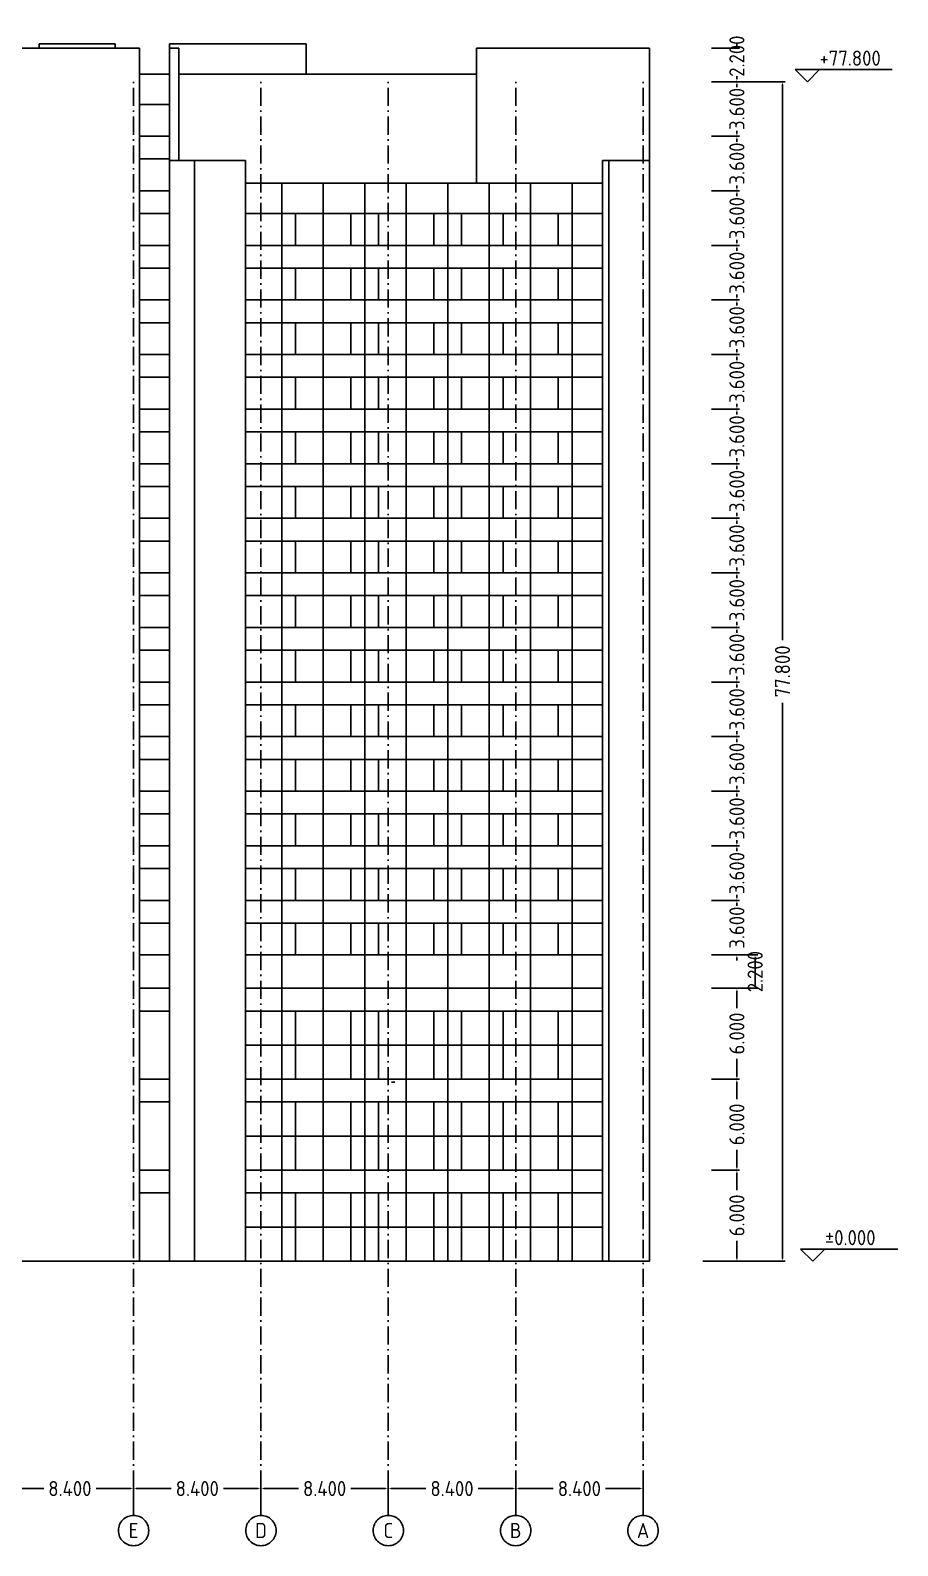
# Model space of a CAD drawing. Header units: inches. Extents: x -310 to 1074, y -19 to 138.
# Drawn here: x -89.6 to -32.4, y -18.8 to 81.2 of the extents above; entities that cross this region are included whole.
import ezdxf

# ---------------------------------------------------------------- set-up
doc = ezdxf.new("R2010")
doc.units = ezdxf.units.IN
doc.header["$MEASUREMENT"] = 0
doc.linetypes.add('ACAD_ISO10W100', pattern=[18, 12, -3, 0, -3])
for name, color, linetype in [('axis', 1, 'ACAD_ISO10W100'), ('cutglass', 4, 'Continuous'), ('oncut', 6, 'Continuous'), ('seeline', 214, 'Continuous'), ('text', 7, 'ACAD_ISO10W100')]:
    doc.layers.add(name, color=color, linetype=linetype)
doc.styles.add('Annotative', font='Arial.ttf')
doc.styles.get("Standard").update_dxf_attribs({"font": 'Arial.ttf'})
doc.dimstyles.new('MYSTYLE', dxfattribs={"dimtxt": 1, "dimasz": 0.18, "dimexe": 0.18, "dimexo": 0.0625, "dimgap": 0.09, "dimtad": 0, "dimtoh": 1, "dimdec": 3, "dimzin": 0, "dimdsep": 46, "dimtxsty": 'Standard', "dimcen": 0.09, "dimadec": 0, "dimazin": 0, "dimtfac": 1, "dimtdec": 3, "dimtofl": 0, "dimtmove": 0, "dimatfit": 3, "dimfxl": 1, "dimtolj": 1, "dimtzin": 0, "dimarcsym": 0})

# ---------------------------------------------------------------- blocks, each defined once
blk = doc.blocks.new('*D76')
at = {"layer": 'Defpoints', "color": 0, "ltscale": 6}
for p in [(-91.2, -14.611), (-82.8, -14.611), (-82.8, -15)]:
    blk.add_point(p, dxfattribs=at)
at = {"layer": 'text', "color": 0, "lineweight": -2, "ltscale": 6, "transparency": 16777216}
for p, q in [((-91.2, -14.673), (-91.2, -15.18)), ((-82.8, -14.673), (-82.8, -15.18)), ((-91.02, -15), (-88.729, -15)), ((-82.98, -15), (-85.271, -15))]:
    blk.add_line(p, q, dxfattribs=at)
at = {"layer": 'text', "color": 0, "ltscale": 6, "transparency": 16777216}
for points in [[(-91.02, -14.97), (-91.02, -15.03), (-91.2, -15)], [(-82.98, -14.97), (-82.98, -15.03), (-82.8, -15)]]:
    blk.add_solid(points, dxfattribs=at)
at = {"layer": 'text', "color": 0, "ltscale": 6, "transparency": 16777216, "insert": (-87, -15), "char_height": 1, "attachment_point": 5}
blk.add_mtext('\\A1;{\\Fiso|c0;8.400}', dxfattribs=at)
blk = doc.blocks.new('*D77')
at = {"layer": 'Defpoints', "color": 0, "ltscale": 6}
for p in [(-82.8, -14.611), (-74.4, -14.611), (-74.4, -15)]:
    blk.add_point(p, dxfattribs=at)
at = {"layer": 'text', "color": 0, "lineweight": -2, "ltscale": 6, "transparency": 16777216}
for p, q in [((-82.8, -14.673), (-82.8, -15.18)), ((-74.4, -14.673), (-74.4, -15.18)), ((-82.62, -15), (-80.329, -15)), ((-74.58, -15), (-76.871, -15))]:
    blk.add_line(p, q, dxfattribs=at)
at = {"layer": 'text', "color": 0, "ltscale": 6, "transparency": 16777216}
for points in [[(-82.62, -14.97), (-82.62, -15.03), (-82.8, -15)], [(-74.58, -14.97), (-74.58, -15.03), (-74.4, -15)]]:
    blk.add_solid(points, dxfattribs=at)
at = {"layer": 'text', "color": 0, "ltscale": 6, "transparency": 16777216, "insert": (-78.6, -15), "char_height": 1, "attachment_point": 5}
blk.add_mtext('\\A1;{\\Fiso|c0;8.400}', dxfattribs=at)
blk = doc.blocks.new('*D78')
at = {"layer": 'Defpoints', "color": 0, "ltscale": 6}
for p in [(-74.4, -14.611), (-66, -14.611), (-66, -15)]:
    blk.add_point(p, dxfattribs=at)
at = {"layer": 'text', "color": 0, "lineweight": -2, "ltscale": 6, "transparency": 16777216}
for p, q in [((-74.4, -14.673), (-74.4, -15.18)), ((-66, -14.673), (-66, -15.18)), ((-74.22, -15), (-71.929, -15)), ((-66.18, -15), (-68.471, -15))]:
    blk.add_line(p, q, dxfattribs=at)
at = {"layer": 'text', "color": 0, "ltscale": 6, "transparency": 16777216}
for points in [[(-74.22, -14.97), (-74.22, -15.03), (-74.4, -15)], [(-66.18, -14.97), (-66.18, -15.03), (-66, -15)]]:
    blk.add_solid(points, dxfattribs=at)
at = {"layer": 'text', "color": 0, "ltscale": 6, "transparency": 16777216, "insert": (-70.2, -15), "char_height": 1, "attachment_point": 5}
blk.add_mtext('\\A1;{\\Fiso|c0;8.400}', dxfattribs=at)
blk = doc.blocks.new('*D79')
at = {"layer": 'Defpoints', "color": 0, "ltscale": 6}
for p in [(-66, -14.611), (-57.6, -14.611), (-57.6, -15)]:
    blk.add_point(p, dxfattribs=at)
at = {"layer": 'text', "color": 0, "lineweight": -2, "ltscale": 6, "transparency": 16777216}
for p, q in [((-66, -14.673), (-66, -15.18)), ((-57.6, -14.673), (-57.6, -15.18)), ((-65.82, -15), (-63.529, -15)), ((-57.78, -15), (-60.071, -15))]:
    blk.add_line(p, q, dxfattribs=at)
at = {"layer": 'text', "color": 0, "ltscale": 6, "transparency": 16777216}
for points in [[(-65.82, -14.97), (-65.82, -15.03), (-66, -15)], [(-57.78, -14.97), (-57.78, -15.03), (-57.6, -15)]]:
    blk.add_solid(points, dxfattribs=at)
at = {"layer": 'text', "color": 0, "ltscale": 6, "transparency": 16777216, "insert": (-61.8, -15), "char_height": 1, "attachment_point": 5}
blk.add_mtext('\\A1;{\\Fiso|c0;8.400}', dxfattribs=at)
blk = doc.blocks.new('*D80')
at = {"layer": 'Defpoints', "color": 0, "ltscale": 6}
for p in [(-57.6, -14.611), (-49.2, -14.611), (-49.2, -15)]:
    blk.add_point(p, dxfattribs=at)
at = {"layer": 'text', "color": 0, "lineweight": -2, "ltscale": 6, "transparency": 16777216}
for p, q in [((-57.6, -14.673), (-57.6, -15.18)), ((-49.2, -14.673), (-49.2, -15.18)), ((-57.42, -15), (-55.129, -15)), ((-49.38, -15), (-51.671, -15))]:
    blk.add_line(p, q, dxfattribs=at)
at = {"layer": 'text', "color": 0, "ltscale": 6, "transparency": 16777216}
for points in [[(-57.42, -14.97), (-57.42, -15.03), (-57.6, -15)], [(-49.38, -14.97), (-49.38, -15.03), (-49.2, -15)]]:
    blk.add_solid(points, dxfattribs=at)
at = {"layer": 'text', "color": 0, "ltscale": 6, "transparency": 16777216, "insert": (-53.4, -15), "char_height": 1, "attachment_point": 5}
blk.add_mtext('\\A1;{\\Fiso|c0;8.400}', dxfattribs=at)
blk = doc.blocks.new('*D94')
at = {"layer": 'Defpoints', "color": 0, "ltscale": 6}
for p in [(-44.744, 77.8), (-44.744, 74.2), (-43.011, 74.2)]:
    blk.add_point(p, dxfattribs=at)
at = {"layer": 'text', "color": 0, "lineweight": -2, "ltscale": 6, "transparency": 16777216}
for p, q in [((-43.011, 77.98), (-43.011, 78.16)), ((-44.681, 77.8), (-42.831, 77.8)), ((-44.681, 74.2), (-42.831, 74.2)), ((-43.011, 74.02), (-43.011, 73.84))]:
    blk.add_line(p, q, dxfattribs=at)
at = {"layer": 'text', "color": 0, "ltscale": 6, "transparency": 16777216}
for points in [[(-43.041, 77.98), (-42.981, 77.98), (-43.011, 77.8)], [(-43.041, 74.02), (-42.981, 74.02), (-43.011, 74.2)]]:
    blk.add_solid(points, dxfattribs=at)
at = {"layer": 'text', "color": 0, "ltscale": 6, "transparency": 16777216, "insert": (-43.011, 76), "char_height": 1, "attachment_point": 5, "rotation": 90}
blk.add_mtext('\\A1;{\\Fiso|c0;3.600}', dxfattribs=at)
blk = doc.blocks.new('*D95')
at = {"layer": 'Defpoints', "color": 0, "ltscale": 6}
for p in [(-44.744, 74.2), (-44.744, 70.6), (-43.011, 70.6)]:
    blk.add_point(p, dxfattribs=at)
at = {"layer": 'text', "color": 0, "lineweight": -2, "ltscale": 6, "transparency": 16777216}
for p, q in [((-44.681, 74.2), (-42.831, 74.2)), ((-43.011, 74.38), (-43.011, 74.56)), ((-44.681, 70.6), (-42.831, 70.6)), ((-43.011, 70.42), (-43.011, 70.24))]:
    blk.add_line(p, q, dxfattribs=at)
at = {"layer": 'text', "color": 0, "ltscale": 6, "transparency": 16777216}
for points in [[(-43.041, 74.38), (-42.981, 74.38), (-43.011, 74.2)], [(-43.041, 70.42), (-42.981, 70.42), (-43.011, 70.6)]]:
    blk.add_solid(points, dxfattribs=at)
at = {"layer": 'text', "color": 0, "ltscale": 6, "transparency": 16777216, "insert": (-43.011, 72.4), "char_height": 1, "attachment_point": 5, "rotation": 90}
blk.add_mtext('\\A1;{\\Fiso|c0;3.600}', dxfattribs=at)
blk = doc.blocks.new('*D96')
at = {"layer": 'Defpoints', "color": 0, "ltscale": 6}
for p in [(-44.744, 70.6), (-44.744, 67), (-43.011, 67)]:
    blk.add_point(p, dxfattribs=at)
at = {"layer": 'text', "color": 0, "lineweight": -2, "ltscale": 6, "transparency": 16777216}
for p, q in [((-44.681, 70.6), (-42.831, 70.6)), ((-43.011, 70.78), (-43.011, 70.96)), ((-44.681, 67), (-42.831, 67)), ((-43.011, 66.82), (-43.011, 66.64))]:
    blk.add_line(p, q, dxfattribs=at)
at = {"layer": 'text', "color": 0, "ltscale": 6, "transparency": 16777216}
for points in [[(-43.041, 70.78), (-42.981, 70.78), (-43.011, 70.6)], [(-43.041, 66.82), (-42.981, 66.82), (-43.011, 67)]]:
    blk.add_solid(points, dxfattribs=at)
at = {"layer": 'text', "color": 0, "ltscale": 6, "transparency": 16777216, "insert": (-43.011, 68.8), "char_height": 1, "attachment_point": 5, "rotation": 90}
blk.add_mtext('\\A1;{\\Fiso|c0;3.600}', dxfattribs=at)
blk = doc.blocks.new('*D97')
at = {"layer": 'Defpoints', "color": 0, "ltscale": 6}
for p in [(-44.744, 67), (-44.744, 63.4), (-43.011, 63.4)]:
    blk.add_point(p, dxfattribs=at)
at = {"layer": 'text', "color": 0, "lineweight": -2, "ltscale": 6, "transparency": 16777216}
for p, q in [((-44.681, 67), (-42.831, 67)), ((-43.011, 67.18), (-43.011, 67.36)), ((-44.681, 63.4), (-42.831, 63.4)), ((-43.011, 63.22), (-43.011, 63.04))]:
    blk.add_line(p, q, dxfattribs=at)
at = {"layer": 'text', "color": 0, "ltscale": 6, "transparency": 16777216}
for points in [[(-43.041, 67.18), (-42.981, 67.18), (-43.011, 67)], [(-43.041, 63.22), (-42.981, 63.22), (-43.011, 63.4)]]:
    blk.add_solid(points, dxfattribs=at)
at = {"layer": 'text', "color": 0, "ltscale": 6, "transparency": 16777216, "insert": (-43.011, 65.2), "char_height": 1, "attachment_point": 5, "rotation": 90}
blk.add_mtext('\\A1;{\\Fiso|c0;3.600}', dxfattribs=at)
blk = doc.blocks.new('*D98')
at = {"layer": 'Defpoints', "color": 0, "ltscale": 6}
for p in [(-44.744, 63.4), (-44.744, 59.8), (-43.011, 59.8)]:
    blk.add_point(p, dxfattribs=at)
at = {"layer": 'text', "color": 0, "lineweight": -2, "ltscale": 6, "transparency": 16777216}
for p, q in [((-44.681, 63.4), (-42.831, 63.4)), ((-43.011, 63.58), (-43.011, 63.76)), ((-44.681, 59.8), (-42.831, 59.8)), ((-43.011, 59.62), (-43.011, 59.44))]:
    blk.add_line(p, q, dxfattribs=at)
at = {"layer": 'text', "color": 0, "ltscale": 6, "transparency": 16777216}
for points in [[(-43.041, 63.58), (-42.981, 63.58), (-43.011, 63.4)], [(-43.041, 59.62), (-42.981, 59.62), (-43.011, 59.8)]]:
    blk.add_solid(points, dxfattribs=at)
at = {"layer": 'text', "color": 0, "ltscale": 6, "transparency": 16777216, "insert": (-43.011, 61.6), "char_height": 1, "attachment_point": 5, "rotation": 90}
blk.add_mtext('\\A1;{\\Fiso|c0;3.600}', dxfattribs=at)
blk = doc.blocks.new('*D99')
at = {"layer": 'Defpoints', "color": 0, "ltscale": 6}
for p in [(-44.744, 59.8), (-44.744, 56.2), (-43.011, 56.2)]:
    blk.add_point(p, dxfattribs=at)
at = {"layer": 'text', "color": 0, "lineweight": -2, "ltscale": 6, "transparency": 16777216}
for p, q in [((-43.011, 59.98), (-43.011, 60.16)), ((-44.681, 59.8), (-42.831, 59.8)), ((-44.681, 56.2), (-42.831, 56.2)), ((-43.011, 56.02), (-43.011, 55.84))]:
    blk.add_line(p, q, dxfattribs=at)
at = {"layer": 'text', "color": 0, "ltscale": 6, "transparency": 16777216}
for points in [[(-43.041, 59.98), (-42.981, 59.98), (-43.011, 59.8)], [(-43.041, 56.02), (-42.981, 56.02), (-43.011, 56.2)]]:
    blk.add_solid(points, dxfattribs=at)
at = {"layer": 'text', "color": 0, "ltscale": 6, "transparency": 16777216, "insert": (-43.011, 58), "char_height": 1, "attachment_point": 5, "rotation": 90}
blk.add_mtext('\\A1;{\\Fiso|c0;3.600}', dxfattribs=at)
blk = doc.blocks.new('*D100')
at = {"layer": 'Defpoints', "color": 0, "ltscale": 6}
for p in [(-44.744, 56.2), (-44.744, 52.6), (-43.011, 52.6)]:
    blk.add_point(p, dxfattribs=at)
at = {"layer": 'text', "color": 0, "lineweight": -2, "ltscale": 6, "transparency": 16777216}
for p, q in [((-44.681, 56.2), (-42.831, 56.2)), ((-43.011, 56.38), (-43.011, 56.56)), ((-44.681, 52.6), (-42.831, 52.6)), ((-43.011, 52.42), (-43.011, 52.24))]:
    blk.add_line(p, q, dxfattribs=at)
at = {"layer": 'text', "color": 0, "ltscale": 6, "transparency": 16777216}
for points in [[(-43.041, 56.38), (-42.981, 56.38), (-43.011, 56.2)], [(-43.041, 52.42), (-42.981, 52.42), (-43.011, 52.6)]]:
    blk.add_solid(points, dxfattribs=at)
at = {"layer": 'text', "color": 0, "ltscale": 6, "transparency": 16777216, "insert": (-43.011, 54.4), "char_height": 1, "attachment_point": 5, "rotation": 90}
blk.add_mtext('\\A1;{\\Fiso|c0;3.600}', dxfattribs=at)
blk = doc.blocks.new('*D101')
at = {"layer": 'Defpoints', "color": 0, "ltscale": 6}
for p in [(-44.744, 52.6), (-44.744, 49), (-43.011, 49)]:
    blk.add_point(p, dxfattribs=at)
at = {"layer": 'text', "color": 0, "lineweight": -2, "ltscale": 6, "transparency": 16777216}
for p, q in [((-44.681, 52.6), (-42.831, 52.6)), ((-43.011, 52.78), (-43.011, 52.96)), ((-44.681, 49), (-42.831, 49)), ((-43.011, 48.82), (-43.011, 48.64))]:
    blk.add_line(p, q, dxfattribs=at)
at = {"layer": 'text', "color": 0, "ltscale": 6, "transparency": 16777216}
for points in [[(-43.041, 52.78), (-42.981, 52.78), (-43.011, 52.6)], [(-43.041, 48.82), (-42.981, 48.82), (-43.011, 49)]]:
    blk.add_solid(points, dxfattribs=at)
at = {"layer": 'text', "color": 0, "ltscale": 6, "transparency": 16777216, "insert": (-43.011, 50.8), "char_height": 1, "attachment_point": 5, "rotation": 90}
blk.add_mtext('\\A1;{\\Fiso|c0;3.600}', dxfattribs=at)
blk = doc.blocks.new('*D102')
at = {"layer": 'Defpoints', "color": 0, "ltscale": 6}
for p in [(-44.744, 49), (-44.744, 45.4), (-43.011, 45.4)]:
    blk.add_point(p, dxfattribs=at)
at = {"layer": 'text', "color": 0, "lineweight": -2, "ltscale": 6, "transparency": 16777216}
for p, q in [((-44.681, 49), (-42.831, 49)), ((-43.011, 49.18), (-43.011, 49.36)), ((-44.681, 45.4), (-42.831, 45.4)), ((-43.011, 45.22), (-43.011, 45.04))]:
    blk.add_line(p, q, dxfattribs=at)
at = {"layer": 'text', "color": 0, "ltscale": 6, "transparency": 16777216}
for points in [[(-43.041, 49.18), (-42.981, 49.18), (-43.011, 49)], [(-43.041, 45.22), (-42.981, 45.22), (-43.011, 45.4)]]:
    blk.add_solid(points, dxfattribs=at)
at = {"layer": 'text', "color": 0, "ltscale": 6, "transparency": 16777216, "insert": (-43.011, 47.2), "char_height": 1, "attachment_point": 5, "rotation": 90}
blk.add_mtext('\\A1;{\\Fiso|c0;3.600}', dxfattribs=at)
blk = doc.blocks.new('*D103')
at = {"layer": 'Defpoints', "color": 0, "ltscale": 6}
for p in [(-44.744, 45.4), (-44.744, 41.8), (-43.011, 41.8)]:
    blk.add_point(p, dxfattribs=at)
at = {"layer": 'text', "color": 0, "lineweight": -2, "ltscale": 6, "transparency": 16777216}
for p, q in [((-44.681, 45.4), (-42.831, 45.4)), ((-43.011, 45.58), (-43.011, 45.76)), ((-44.681, 41.8), (-42.831, 41.8)), ((-43.011, 41.62), (-43.011, 41.44))]:
    blk.add_line(p, q, dxfattribs=at)
at = {"layer": 'text', "color": 0, "ltscale": 6, "transparency": 16777216}
for points in [[(-43.041, 45.58), (-42.981, 45.58), (-43.011, 45.4)], [(-43.041, 41.62), (-42.981, 41.62), (-43.011, 41.8)]]:
    blk.add_solid(points, dxfattribs=at)
at = {"layer": 'text', "color": 0, "ltscale": 6, "transparency": 16777216, "insert": (-43.011, 43.6), "char_height": 1, "attachment_point": 5, "rotation": 90}
blk.add_mtext('\\A1;{\\Fiso|c0;3.600}', dxfattribs=at)
blk = doc.blocks.new('*D104')
at = {"layer": 'Defpoints', "color": 0, "ltscale": 6}
for p in [(-44.744, 41.8), (-44.744, 38.2), (-43.011, 38.2)]:
    blk.add_point(p, dxfattribs=at)
at = {"layer": 'text', "color": 0, "lineweight": -2, "ltscale": 6, "transparency": 16777216}
for p, q in [((-43.011, 41.98), (-43.011, 42.16)), ((-44.681, 41.8), (-42.831, 41.8)), ((-44.681, 38.2), (-42.831, 38.2)), ((-43.011, 38.02), (-43.011, 37.84))]:
    blk.add_line(p, q, dxfattribs=at)
at = {"layer": 'text', "color": 0, "ltscale": 6, "transparency": 16777216}
for points in [[(-43.041, 41.98), (-42.981, 41.98), (-43.011, 41.8)], [(-43.041, 38.02), (-42.981, 38.02), (-43.011, 38.2)]]:
    blk.add_solid(points, dxfattribs=at)
at = {"layer": 'text', "color": 0, "ltscale": 6, "transparency": 16777216, "insert": (-43.011, 40), "char_height": 1, "attachment_point": 5, "rotation": 90}
blk.add_mtext('\\A1;{\\Fiso|c0;3.600}', dxfattribs=at)
blk = doc.blocks.new('*D105')
at = {"layer": 'Defpoints', "color": 0, "ltscale": 6}
for p in [(-44.744, 38.2), (-44.744, 34.6), (-43.011, 34.6)]:
    blk.add_point(p, dxfattribs=at)
at = {"layer": 'text', "color": 0, "lineweight": -2, "ltscale": 6, "transparency": 16777216}
for p, q in [((-44.681, 38.2), (-42.831, 38.2)), ((-43.011, 38.38), (-43.011, 38.56)), ((-44.681, 34.6), (-42.831, 34.6)), ((-43.011, 34.42), (-43.011, 34.24))]:
    blk.add_line(p, q, dxfattribs=at)
at = {"layer": 'text', "color": 0, "ltscale": 6, "transparency": 16777216}
for points in [[(-43.041, 38.38), (-42.981, 38.38), (-43.011, 38.2)], [(-43.041, 34.42), (-42.981, 34.42), (-43.011, 34.6)]]:
    blk.add_solid(points, dxfattribs=at)
at = {"layer": 'text', "color": 0, "ltscale": 6, "transparency": 16777216, "insert": (-43.011, 36.4), "char_height": 1, "attachment_point": 5, "rotation": 90}
blk.add_mtext('\\A1;{\\Fiso|c0;3.600}', dxfattribs=at)
blk = doc.blocks.new('*D106')
at = {"layer": 'Defpoints', "color": 0, "ltscale": 6}
for p in [(-44.744, 34.6), (-44.744, 31), (-43.011, 31)]:
    blk.add_point(p, dxfattribs=at)
at = {"layer": 'text', "color": 0, "lineweight": -2, "ltscale": 6, "transparency": 16777216}
for p, q in [((-44.681, 34.6), (-42.831, 34.6)), ((-43.011, 34.78), (-43.011, 34.96)), ((-44.681, 31), (-42.831, 31)), ((-43.011, 30.82), (-43.011, 30.64))]:
    blk.add_line(p, q, dxfattribs=at)
at = {"layer": 'text', "color": 0, "ltscale": 6, "transparency": 16777216}
for points in [[(-43.041, 34.78), (-42.981, 34.78), (-43.011, 34.6)], [(-43.041, 30.82), (-42.981, 30.82), (-43.011, 31)]]:
    blk.add_solid(points, dxfattribs=at)
at = {"layer": 'text', "color": 0, "ltscale": 6, "transparency": 16777216, "insert": (-43.011, 32.8), "char_height": 1, "attachment_point": 5, "rotation": 90}
blk.add_mtext('\\A1;{\\Fiso|c0;3.600}', dxfattribs=at)
blk = doc.blocks.new('*D107')
at = {"layer": 'Defpoints', "color": 0, "ltscale": 6}
for p in [(-44.744, 31), (-44.744, 27.4), (-43.011, 27.4)]:
    blk.add_point(p, dxfattribs=at)
at = {"layer": 'text', "color": 0, "lineweight": -2, "ltscale": 6, "transparency": 16777216}
for p, q in [((-44.681, 31), (-42.831, 31)), ((-43.011, 31.18), (-43.011, 31.36)), ((-44.681, 27.4), (-42.831, 27.4)), ((-43.011, 27.22), (-43.011, 27.04))]:
    blk.add_line(p, q, dxfattribs=at)
at = {"layer": 'text', "color": 0, "ltscale": 6, "transparency": 16777216}
for points in [[(-43.041, 31.18), (-42.981, 31.18), (-43.011, 31)], [(-43.041, 27.22), (-42.981, 27.22), (-43.011, 27.4)]]:
    blk.add_solid(points, dxfattribs=at)
at = {"layer": 'text', "color": 0, "ltscale": 6, "transparency": 16777216, "insert": (-43.011, 29.2), "char_height": 1, "attachment_point": 5, "rotation": 90}
blk.add_mtext('\\A1;{\\Fiso|c0;3.600}', dxfattribs=at)
blk = doc.blocks.new('*D108')
at = {"layer": 'Defpoints', "color": 0, "ltscale": 6}
for p in [(-44.744, 27.4), (-44.744, 23.8), (-43.011, 23.8)]:
    blk.add_point(p, dxfattribs=at)
at = {"layer": 'text', "color": 0, "lineweight": -2, "ltscale": 6, "transparency": 16777216}
for p, q in [((-44.681, 27.4), (-42.831, 27.4)), ((-43.011, 27.58), (-43.011, 27.76)), ((-44.681, 23.8), (-42.831, 23.8)), ((-43.011, 23.62), (-43.011, 23.44))]:
    blk.add_line(p, q, dxfattribs=at)
at = {"layer": 'text', "color": 0, "ltscale": 6, "transparency": 16777216}
for points in [[(-43.041, 27.58), (-42.981, 27.58), (-43.011, 27.4)], [(-43.041, 23.62), (-42.981, 23.62), (-43.011, 23.8)]]:
    blk.add_solid(points, dxfattribs=at)
at = {"layer": 'text', "color": 0, "ltscale": 6, "transparency": 16777216, "insert": (-43.011, 25.6), "char_height": 1, "attachment_point": 5, "rotation": 90}
blk.add_mtext('\\A1;{\\Fiso|c0;3.600}', dxfattribs=at)
blk = doc.blocks.new('*D109')
at = {"layer": 'Defpoints', "color": 0, "ltscale": 6}
for p in [(-44.744, 23.8), (-44.744, 20.2), (-43.011, 20.2)]:
    blk.add_point(p, dxfattribs=at)
at = {"layer": 'text', "color": 0, "lineweight": -2, "ltscale": 6, "transparency": 16777216}
for p, q in [((-43.011, 23.98), (-43.011, 24.16)), ((-44.681, 23.8), (-42.831, 23.8)), ((-44.681, 20.2), (-42.831, 20.2)), ((-43.011, 20.02), (-43.011, 19.84))]:
    blk.add_line(p, q, dxfattribs=at)
at = {"layer": 'text', "color": 0, "ltscale": 6, "transparency": 16777216}
for points in [[(-43.041, 23.98), (-42.981, 23.98), (-43.011, 23.8)], [(-43.041, 20.02), (-42.981, 20.02), (-43.011, 20.2)]]:
    blk.add_solid(points, dxfattribs=at)
at = {"layer": 'text', "color": 0, "ltscale": 6, "transparency": 16777216, "insert": (-43.011, 22), "char_height": 1, "attachment_point": 5, "rotation": 90}
blk.add_mtext('\\A1;{\\Fiso|c0;3.600}', dxfattribs=at)
blk = doc.blocks.new('*D110')
at = {"layer": 'Defpoints', "color": 0, "ltscale": 6}
for p in [(-44.744, 20.2), (-44.744, 18), (-41.808, 18)]:
    blk.add_point(p, dxfattribs=at)
at = {"layer": 'text', "color": 0, "lineweight": -2, "ltscale": 6, "transparency": 16777216}
for p, q in [((-44.681, 20.2), (-41.628, 20.2)), ((-41.808, 20.02), (-41.808, 18.18)), ((-44.681, 18), (-41.628, 18))]:
    blk.add_line(p, q, dxfattribs=at)
at = {"layer": 'text', "color": 0, "ltscale": 6, "transparency": 16777216}
for points in [[(-41.838, 20.02), (-41.778, 20.02), (-41.808, 20.2)], [(-41.838, 18.18), (-41.778, 18.18), (-41.808, 18)]]:
    blk.add_solid(points, dxfattribs=at)
at = {"layer": 'text', "color": 0, "ltscale": 6, "transparency": 16777216, "insert": (-41.808, 19.1), "char_height": 1, "attachment_point": 5, "rotation": 90}
blk.add_mtext('\\A1;{\\Fiso|c0;2.200}', dxfattribs=at)
blk = doc.blocks.new('*D111')
at = {"layer": 'Defpoints', "color": 0, "ltscale": 6}
for p in [(-44.744, 18), (-44.744, 12), (-43.011, 12)]:
    blk.add_point(p, dxfattribs=at)
at = {"layer": 'text', "color": 0, "lineweight": -2, "ltscale": 6, "transparency": 16777216}
for p, q in [((-44.681, 18), (-42.831, 18)), ((-43.011, 17.82), (-43.011, 16.69)), ((-43.011, 12.18), (-43.011, 13.344)), ((-44.681, 12), (-42.831, 12))]:
    blk.add_line(p, q, dxfattribs=at)
at = {"layer": 'text', "color": 0, "ltscale": 6, "transparency": 16777216}
for points in [[(-43.041, 17.82), (-42.981, 17.82), (-43.011, 18)], [(-43.041, 12.18), (-42.981, 12.18), (-43.011, 12)]]:
    blk.add_solid(points, dxfattribs=at)
at = {"layer": 'text', "color": 0, "ltscale": 6, "transparency": 16777216, "insert": (-43.011, 15.017), "char_height": 1, "attachment_point": 5, "rotation": 90}
blk.add_mtext('\\A1;{\\Fiso|c0;6.000}', dxfattribs=at)
blk = doc.blocks.new('*D112')
at = {"layer": 'Defpoints', "color": 0, "ltscale": 6}
for p in [(-44.744, 12), (-44.744, 6), (-43.011, 6)]:
    blk.add_point(p, dxfattribs=at)
at = {"layer": 'text', "color": 0, "lineweight": -2, "ltscale": 6, "transparency": 16777216}
for p, q in [((-44.681, 12), (-42.831, 12)), ((-43.011, 11.82), (-43.011, 10.69)), ((-43.011, 6.18), (-43.011, 7.344)), ((-44.681, 6), (-42.831, 6))]:
    blk.add_line(p, q, dxfattribs=at)
at = {"layer": 'text', "color": 0, "ltscale": 6, "transparency": 16777216}
for points in [[(-43.041, 11.82), (-42.981, 11.82), (-43.011, 12)], [(-43.041, 6.18), (-42.981, 6.18), (-43.011, 6)]]:
    blk.add_solid(points, dxfattribs=at)
at = {"layer": 'text', "color": 0, "ltscale": 6, "transparency": 16777216, "insert": (-43.011, 9.017), "char_height": 1, "attachment_point": 5, "rotation": 90}
blk.add_mtext('\\A1;{\\Fiso|c0;6.000}', dxfattribs=at)
blk = doc.blocks.new('*D113')
at = {"layer": 'Defpoints', "color": 0, "ltscale": 6}
for p in [(-44.744, 6), (-44.744, 0), (-43.011, 0)]:
    blk.add_point(p, dxfattribs=at)
at = {"layer": 'text', "color": 0, "lineweight": -2, "ltscale": 6, "transparency": 16777216}
for p, q in [((-44.681, 6), (-42.831, 6)), ((-43.011, 5.82), (-43.011, 4.69)), ((-43.011, 0.18), (-43.011, 1.344)), ((-44.681, 0), (-42.831, 0))]:
    blk.add_line(p, q, dxfattribs=at)
at = {"layer": 'text', "color": 0, "ltscale": 6, "transparency": 16777216}
for points in [[(-43.041, 5.82), (-42.981, 5.82), (-43.011, 6)], [(-43.041, 0.18), (-42.981, 0.18), (-43.011, 0)]]:
    blk.add_solid(points, dxfattribs=at)
at = {"layer": 'text', "color": 0, "ltscale": 6, "transparency": 16777216, "insert": (-43.011, 3.017), "char_height": 1, "attachment_point": 5, "rotation": 90}
blk.add_mtext('\\A1;{\\Fiso|c0;6.000}', dxfattribs=at)
blk = doc.blocks.new('*D114')
at = {"layer": 'Defpoints', "color": 0, "ltscale": 6}
for p in [(-43.03, 77.8), (-40.004, 77.8), (-45.33, 0)]:
    blk.add_point(p, dxfattribs=at)
at = {"layer": 'text', "color": 0, "lineweight": -2, "ltscale": 6, "transparency": 16777216}
for p, q in [((-42.968, 77.8), (-39.824, 77.8)), ((-40.004, 77.62), (-40.004, 40.962)), ((-40.004, 0.18), (-40.004, 36.838)), ((-45.268, 0), (-39.824, 0))]:
    blk.add_line(p, q, dxfattribs=at)
at = {"layer": 'text', "color": 0, "ltscale": 6, "transparency": 16777216}
for points in [[(-40.034, 77.62), (-39.974, 77.62), (-40.004, 77.8)], [(-40.034, 0.18), (-39.974, 0.18), (-40.004, 0)]]:
    blk.add_solid(points, dxfattribs=at)
at = {"layer": 'text', "color": 0, "ltscale": 6, "transparency": 16777216, "insert": (-40.004, 38.9), "char_height": 1, "attachment_point": 5, "rotation": 90}
blk.add_mtext('\\A1;{\\Fiso|c0;77.800}', dxfattribs=at)
blk = doc.blocks.new('*D115')
at = {"layer": 'Defpoints', "color": 0, "ltscale": 6}
for p in [(-44.744, 80), (-44.744, 77.8), (-43.011, 77.8)]:
    blk.add_point(p, dxfattribs=at)
at = {"layer": 'text', "color": 0, "lineweight": -2, "ltscale": 6, "transparency": 16777216}
for p, q in [((-44.681, 80), (-42.831, 80)), ((-43.011, 80.18), (-43.011, 80.36)), ((-44.681, 77.8), (-42.831, 77.8)), ((-43.011, 77.62), (-43.011, 77.44))]:
    blk.add_line(p, q, dxfattribs=at)
at = {"layer": 'text', "color": 0, "ltscale": 6, "transparency": 16777216}
for points in [[(-43.041, 80.18), (-42.981, 80.18), (-43.011, 80)], [(-43.041, 77.62), (-42.981, 77.62), (-43.011, 77.8)]]:
    blk.add_solid(points, dxfattribs=at)
at = {"layer": 'text', "color": 0, "ltscale": 6, "transparency": 16777216, "insert": (-43.011, 79.484), "char_height": 1, "attachment_point": 5, "rotation": 90}
blk.add_mtext('\\A1;{\\Fiso|c0;2.200}', dxfattribs=at)

msp = doc.modelspace()

# ---------------------------------------------------------------- linework, layer by layer
at = {"layer": 'axis', "ltscale": 0.1}
for p, q in [((-82.8, -15), (-82.8, 77.8)), ((-74.4, -15), (-74.4, 77.8)), ((-66, -15), (-66, 77.8)), ((-57.6, -15), (-57.6, 77.8)), ((-49.2, -15), (-49.2, 77.8))]:
    msp.add_line(p, q, dxfattribs=at)
at = {"layer": 'cutglass', "ltscale": 6}
for p, q in [((-72.1126, 69.1), (-72.1126, 67)), ((-68.466, 69.1), (-68.466, 67)), ((-66.642, 69.1), (-66.642, 67)), ((-62.9953, 69.1), (-62.9953, 67)), ((-61.1713, 69.1), (-61.1713, 67)), ((-58.436, 69.1), (-58.436, 67)), ((-54.7894, 69.1), (-54.7894, 67)), ((-72.1126, 65.5), (-72.1126, 63.4)), ((-68.466, 65.5), (-68.466, 63.4)), ((-66.642, 65.5), (-66.642, 63.4)), ((-62.9953, 65.5), (-62.9953, 63.4)), ((-61.1713, 65.5), (-61.1713, 63.4)), ((-58.436, 65.5), (-58.436, 63.4)), ((-54.7894, 65.5), (-54.7894, 63.4)), ((-72.1126, 61.9), (-72.1126, 59.8)), ((-68.466, 61.9), (-68.466, 59.8)), ((-66.642, 61.9), (-66.642, 59.8)), ((-62.9953, 61.9), (-62.9953, 59.8)), ((-61.1713, 61.9), (-61.1713, 59.8)), ((-58.436, 61.9), (-58.436, 59.8)), ((-54.7894, 61.9), (-54.7894, 59.8)), ((-72.1126, 58.3), (-72.1126, 56.2)), ((-68.466, 58.3), (-68.466, 56.2)), ((-66.642, 58.3), (-66.642, 56.2)), ((-62.9953, 58.3), (-62.9953, 56.2)), ((-61.1713, 58.3), (-61.1713, 56.2)), ((-58.436, 58.3), (-58.436, 56.2)), ((-54.7894, 58.3), (-54.7894, 56.2)), ((-72.1126, 54.7), (-72.1126, 52.6)), ((-68.466, 54.7), (-68.466, 52.6)), ((-66.642, 54.7), (-66.642, 52.6)), ((-62.9953, 54.7), (-62.9953, 52.6)), ((-61.1713, 54.7), (-61.1713, 52.6)), ((-58.436, 54.7), (-58.436, 52.6)), ((-54.7894, 54.7), (-54.7894, 52.6)), ((-72.1126, 51.1), (-72.1126, 49)), ((-68.466, 51.1), (-68.466, 49)), ((-66.642, 51.1), (-66.642, 49)), ((-62.9953, 51.1), (-62.9953, 49)), ((-61.1713, 51.1), (-61.1713, 49)), ((-58.436, 51.1), (-58.436, 49)), ((-54.7894, 51.1), (-54.7894, 49)), ((-72.1126, 47.5), (-72.1126, 45.4)), ((-68.466, 47.5), (-68.466, 45.4)), ((-66.642, 47.5), (-66.642, 45.4)), ((-62.9953, 47.5), (-62.9953, 45.4)), ((-61.1713, 47.5), (-61.1713, 45.4)), ((-58.436, 47.5), (-58.436, 45.4)), ((-54.7894, 47.5), (-54.7894, 45.4)), ((-72.1126, 43.9), (-72.1126, 41.8)), ((-68.466, 43.9), (-68.466, 41.8)), ((-66.642, 43.9), (-66.642, 41.8)), ((-62.9953, 43.9), (-62.9953, 41.8)), ((-61.1713, 43.9), (-61.1713, 41.8)), ((-58.436, 43.9), (-58.436, 41.8)), ((-54.7894, 43.9), (-54.7894, 41.8)), ((-72.1126, 40.3), (-72.1126, 38.2)), ((-68.466, 40.3), (-68.466, 38.2)), ((-66.642, 40.3), (-66.642, 38.2)), ((-62.9953, 40.3), (-62.9953, 38.2)), ((-61.1713, 40.3), (-61.1713, 38.2)), ((-58.436, 40.3), (-58.436, 38.2)), ((-54.7894, 40.3), (-54.7894, 38.2)), ((-72.1126, 36.7), (-72.1126, 34.6)), ((-68.466, 36.7), (-68.466, 34.6)), ((-66.642, 36.7), (-66.642, 34.6)), ((-62.9953, 36.7), (-62.9953, 34.6)), ((-61.1713, 36.7), (-61.1713, 34.6)), ((-58.436, 36.7), (-58.436, 34.6)), ((-54.7894, 36.7), (-54.7894, 34.6)), ((-72.1126, 33.1), (-72.1126, 31)), ((-68.466, 33.1), (-68.466, 31)), ((-66.642, 33.1), (-66.642, 31)), ((-62.9953, 33.1), (-62.9953, 31)), ((-61.1713, 33.1), (-61.1713, 31)), ((-58.436, 33.1), (-58.436, 31)), ((-54.7894, 33.1), (-54.7894, 31)), ((-72.1126, 29.5), (-72.1126, 27.4)), ((-68.466, 29.5), (-68.466, 27.4)), ((-66.642, 29.5), (-66.642, 27.4)), ((-62.9953, 29.5), (-62.9953, 27.4)), ((-61.1713, 29.5), (-61.1713, 27.4)), ((-58.436, 29.5), (-58.436, 27.4)), ((-54.7894, 29.5), (-54.7894, 27.4)), ((-72.1126, 25.9), (-72.1126, 23.8)), ((-68.466, 25.9), (-68.466, 23.8)), ((-66.642, 25.9), (-66.642, 23.8)), ((-62.9953, 25.9), (-62.9953, 23.8)), ((-61.1713, 25.9), (-61.1713, 23.8)), ((-58.436, 25.9), (-58.436, 23.8)), ((-54.7894, 25.9), (-54.7894, 23.8)), ((-72.1126, 22.3), (-72.1126, 20.2)), ((-68.466, 22.3), (-68.466, 20.2)), ((-66.642, 22.3), (-66.642, 20.2)), ((-62.9953, 22.3), (-62.9953, 20.2)), ((-61.1713, 22.3), (-61.1713, 20.2)), ((-58.436, 22.3), (-58.436, 20.2)), ((-54.7894, 22.3), (-54.7894, 20.2)), ((-72.1126, 16.5), (-72.1126, 12)), ((-68.466, 16.5), (-68.466, 12)), ((-66.642, 16.5), (-66.642, 12)), ((-62.9953, 16.5), (-62.9953, 12)), ((-61.1713, 16.5), (-61.1713, 12)), ((-58.436, 16.5), (-58.436, 12)), ((-54.7894, 16.5), (-54.7894, 12)), ((-75.42, 14.25), (-51.87, 14.25)), ((-72.1126, 10.5), (-72.1126, 6)), ((-68.466, 10.5), (-68.466, 6)), ((-66.642, 10.5), (-66.642, 6)), ((-62.9953, 10.5), (-62.9953, 6)), ((-61.1713, 10.5), (-61.1713, 6)), ((-58.436, 10.5), (-58.436, 6)), ((-54.7894, 10.5), (-54.7894, 6)), ((-75.42, 8.25), (-51.87, 8.25)), ((-72.1126, 4.5), (-72.1126, 0)), ((-68.466, 4.5), (-68.466, 0)), ((-66.642, 4.5), (-66.642, 0)), ((-62.9953, 4.5), (-62.9953, 0)), ((-61.1713, 4.5), (-61.1713, 0)), ((-58.436, 4.5), (-58.436, 0)), ((-54.7894, 4.5), (-54.7894, 0)), ((-75.42, 2.25), (-51.87, 2.25))]:
    msp.add_line(p, q, dxfattribs=at)
at = {"layer": 'oncut', "ltscale": 6}
for p, q in [((-92.22, 80), (-82.42, 80)), ((-82.42, 80), (-82.42, 0)), ((-80.42, 80), (-80.42, 0)), ((-79.82, 80), (-80.42, 80)), ((-79.82, 72.6), (-79.82, 80)), ((-60.18, 80), (-60.18, 71.1)), ((-60.18, 80), (-48.78, 80)), ((-48.78, 80), (-48.78, 0)), ((-80.42, 78.3), (-82.42, 78.3)), ((-60.18, 78.3), (-79.82, 78.3)), ((-75.42, 72.6), (-80.42, 72.6)), ((-78.786, 72.6), (-78.786, 0)), ((-75.42, 72.6), (-75.42, 0)), ((-51.87, 72.6), (-51.87, 0)), ((-51.87, 72.6), (-48.78, 72.6)), ((-51.446, 72.6), (-51.446, 0)), ((-153.52, 0), (-48.78, 0))]:
    msp.add_line(p, q, dxfattribs=at)
at = {"layer": 'oncut'}
msp.add_line((-75.42, 71.1), (-51.87, 71.1), dxfattribs=at)
at = {"layer": 'seeline', "ltscale": 6}
for p, q in [((-89.02, 80.3), (-84.02, 80.3)), ((-89.02, 80.3), (-89.02, 80)), ((-84.02, 80.3), (-84.02, 80)), ((-80.42, 80.3), (-80.42, 80)), ((-80.42, 80.3), (-71.42, 80.3)), ((-71.42, 80.3), (-71.42, 78.3)), ((-73.0246, 71.1), (-73.0246, 0)), ((-70.2893, 71.1), (-70.2893, 0)), ((-67.554, 71.1), (-67.554, 0)), ((-64.8187, 71.1), (-64.8187, 0)), ((-62.0833, 71.1), (-62.0833, 0)), ((-59.348, 71.1), (-59.348, 0)), ((-56.6127, 71.1), (-56.6127, 0)), ((-53.8774, 71.1), (-53.8774, 0))]:
    msp.add_line(p, q, dxfattribs=at)
at = {"layer": 'seeline'}
for p, q in [((-82.42, 76.3), (-80.42, 76.3)), ((-82.42, 74.2), (-80.42, 74.2)), ((-82.42, 72.7), (-80.42, 72.7)), ((-82.42, 70.6), (-80.42, 70.6)), ((-82.42, 69.1), (-80.42, 69.1)), ((-75.42, 69.1), (-51.87, 69.1)), ((-82.42, 67), (-80.42, 67)), ((-75.42, 67), (-51.87, 67)), ((-82.42, 65.5), (-80.42, 65.5)), ((-75.42, 65.5), (-51.87, 65.5)), ((-82.42, 63.4), (-80.42, 63.4)), ((-75.42, 63.4), (-51.87, 63.4)), ((-82.42, 61.9), (-80.42, 61.9)), ((-75.42, 61.9), (-51.87, 61.9)), ((-82.42, 59.8), (-80.42, 59.8)), ((-75.42, 59.8), (-51.87, 59.8)), ((-82.42, 58.3), (-80.42, 58.3)), ((-75.42, 58.3), (-51.87, 58.3)), ((-82.42, 56.2), (-80.42, 56.2)), ((-75.42, 56.2), (-51.87, 56.2)), ((-82.42, 54.7), (-80.42, 54.7)), ((-75.42, 54.7), (-51.87, 54.7)), ((-82.42, 52.6), (-80.42, 52.6)), ((-75.42, 52.6), (-51.87, 52.6)), ((-82.42, 51.1), (-80.42, 51.1)), ((-75.42, 51.1), (-51.87, 51.1)), ((-82.42, 49), (-80.42, 49)), ((-75.42, 49), (-51.87, 49)), ((-82.42, 47.5), (-80.42, 47.5)), ((-75.42, 47.5), (-51.87, 47.5)), ((-82.42, 45.4), (-80.42, 45.4)), ((-75.42, 45.4), (-51.87, 45.4)), ((-82.42, 43.9), (-80.42, 43.9)), ((-75.42, 43.9), (-51.87, 43.9)), ((-82.42, 41.8), (-80.42, 41.8)), ((-75.42, 41.8), (-51.87, 41.8)), ((-82.42, 40.3), (-80.42, 40.3)), ((-75.42, 40.3), (-51.87, 40.3)), ((-82.42, 38.2), (-80.42, 38.2)), ((-75.42, 38.2), (-51.87, 38.2)), ((-82.42, 36.7), (-80.42, 36.7)), ((-75.42, 36.7), (-51.87, 36.7)), ((-82.42, 34.6), (-80.42, 34.6)), ((-75.42, 34.6), (-51.87, 34.6)), ((-82.42, 33.1), (-80.42, 33.1)), ((-75.42, 33.1), (-51.87, 33.1)), ((-82.42, 31), (-80.42, 31)), ((-75.42, 31), (-51.87, 31)), ((-82.42, 29.5), (-80.42, 29.5)), ((-75.42, 29.5), (-51.87, 29.5)), ((-82.42, 27.4), (-80.42, 27.4)), ((-75.42, 27.4), (-51.87, 27.4)), ((-82.42, 25.9), (-80.42, 25.9)), ((-75.42, 25.9), (-51.87, 25.9)), ((-82.42, 23.8), (-80.42, 23.8)), ((-75.42, 23.8), (-51.87, 23.8)), ((-82.42, 22.3), (-80.42, 22.3)), ((-75.42, 22.3), (-51.87, 22.3)), ((-82.42, 20.2), (-80.42, 20.2)), ((-82.42, 20.2), (-80.42, 20.2)), ((-75.42, 20.2), (-51.87, 20.2)), ((-75.42, 20.2), (-51.87, 20.2)), ((-82.42, 18), (-80.42, 18)), ((-82.42, 18), (-80.42, 18)), ((-75.42, 18), (-51.87, 18)), ((-75.42, 18), (-51.87, 18)), ((-82.42, 16.5), (-80.42, 16.5)), ((-75.42, 16.5), (-51.87, 16.5)), ((-82.42, 12), (-80.42, 12)), ((-82.42, 12), (-80.42, 12)), ((-75.42, 12), (-51.87, 12)), ((-75.42, 12), (-51.87, 12)), ((-65.78, 11.8), (-65.58, 11.8)), ((-82.42, 10.5), (-80.42, 10.5)), ((-75.42, 10.5), (-51.87, 10.5)), ((-82.42, 6), (-80.42, 6)), ((-82.42, 6), (-80.42, 6)), ((-82.42, 6), (-80.42, 6)), ((-75.42, 6), (-51.87, 6)), ((-75.42, 6), (-51.87, 6)), ((-75.42, 6), (-51.87, 6)), ((-65.58, 6), (-65.78, 6)), ((-82.42, 4.5), (-80.42, 4.5)), ((-75.42, 4.5), (-51.87, 4.5)), ((-82.42, 0), (-80.42, 0)), ((-75.42, 0), (-48.78, 0)), ((-65.58, 0), (-65.78, 0))]:
    msp.add_line(p, q, dxfattribs=at)
at = {"layer": 'text', "ltscale": 6}
for p, q in [((-82.8, -14.767), (-82.8, -16.767)), ((-74.4, -14.767), (-74.4, -16.767)), ((-66, -14.767), (-66, -16.767)), ((-57.6, -14.767), (-57.6, -16.767)), ((-49.2, -14.767), (-49.2, -16.767))]:
    msp.add_line(p, q, dxfattribs=at)
for points in [[(-32.7638, 78.6), (-39.1638, 78.6), (-38.3638, 77.8), (-37.5638, 78.6)], [(-32.407, 0.8), (-38.807, 0.8), (-38.007, 0), (-37.207, 0.8)]]:
    msp.add_lwpolyline(points, dxfattribs=at)
for centre in [(-82.8, -17.767), (-74.4, -17.767), (-66, -17.767), (-57.6, -17.767), (-49.2, -17.767)]:
    msp.add_circle(centre, 1, dxfattribs=at)

# ---------------------------------------------------------------- texts
at = {"layer": 'text', "ltscale": 6, "char_height": 1, "width": 5.498442, "attachment_point": 7, "style": 'Annotative'}
for s, insert in [('{\\Fiso|c0;+77.800}', (-37.5638, 78.85)), ('{\\Fiso|c0;±0.000}', (-37.207, 1.05))]:
    msp.add_mtext(s, dxfattribs=dict(at, insert=insert))
at = {"layer": 'text', "ltscale": 6, "char_height": 1, "attachment_point": 5}
for s, insert in [('{\\Fiso|c0;E}', (-82.8, -17.767)), ('{\\Fiso|c0;D}', (-74.4, -17.767)), ('{\\Fiso|c0;C}', (-66, -17.767)), ('{\\Fiso|c0;B}', (-57.6, -17.767)), ('{\\Fiso|c0;A}', (-49.2, -17.767))]:
    msp.add_mtext_dynamic_manual_height_columns(s, width=1.764863, gutter_width=1, heights=[0], dxfattribs=dict(at, insert=insert))

# ---------------------------------------------------------------- dimensions: what is measured, and where the dimension line sits
at = {"layer": 'text', "ltscale": 6}
for base, p1, p2, picture, middle in [((-43.0107, 77.8), (-44.744, 80), (-44.744, 77.8), '*D115', (-43.0107, 79.4837)), ((-43.0107, 74.2), (-44.744, 77.8), (-44.744, 74.2), '*D94', (-43.0107, 76)), ((-43.0107, 70.6), (-44.744, 74.2), (-44.744, 70.6), '*D95', (-43.0107, 72.4)), ((-43.0107, 67), (-44.744, 70.6), (-44.744, 67), '*D96', (-43.0107, 68.8)), ((-43.0107, 63.4), (-44.744, 67), (-44.744, 63.4), '*D97', (-43.0107, 65.2)), ((-43.0107, 59.8), (-44.744, 63.4), (-44.744, 59.8), '*D98', (-43.0107, 61.6)), ((-43.0107, 56.2), (-44.744, 59.8), (-44.744, 56.2), '*D99', (-43.0107, 58)), ((-43.0107, 52.6), (-44.744, 56.2), (-44.744, 52.6), '*D100', (-43.0107, 54.4)), ((-43.0107, 49), (-44.744, 52.6), (-44.744, 49), '*D101', (-43.0107, 50.8)), ((-43.0107, 45.4), (-44.744, 49), (-44.744, 45.4), '*D102', (-43.0107, 47.2)), ((-43.0107, 41.8), (-44.744, 45.4), (-44.744, 41.8), '*D103', (-43.0107, 43.6)), ((-43.0107, 38.2), (-44.744, 41.8), (-44.744, 38.2), '*D104', (-43.0107, 40)), ((-43.0107, 34.6), (-44.744, 38.2), (-44.744, 34.6), '*D105', (-43.0107, 36.4)), ((-43.0107, 31), (-44.744, 34.6), (-44.744, 31), '*D106', (-43.0107, 32.8)), ((-43.0107, 27.4), (-44.744, 31), (-44.744, 27.4), '*D107', (-43.0107, 29.2)), ((-43.0107, 23.8), (-44.744, 27.4), (-44.744, 23.8), '*D108', (-43.0107, 25.6)), ((-43.0107, 20.2), (-44.744, 23.8), (-44.744, 20.2), '*D109', (-43.0107, 22)), ((-41.8085, 18), (-44.744, 20.2), (-44.744, 18), '*D110', (-41.8085, 19.1)), ((-43.0107, 12), (-44.744, 18), (-44.744, 12), '*D111', (-43.0107, 15.0169)), ((-43.0107, 6), (-44.744, 12), (-44.744, 6), '*D112', (-43.0107, 9.0169)), ((-43.0107, 0), (-44.744, 6), (-44.744, 0), '*D113', (-43.0107, 3.0169))]:
    dim = msp.add_linear_dim(base=base, p1=p1, p2=p2, angle=90, text='{\\Fiso|c0;<>}', dimstyle='MYSTYLE', dxfattribs=at)
    dim.commit()
    dim.dimension.update_dxf_attribs({"geometry": picture, "text_midpoint": middle, "dimtype": 160})
dim = msp.add_linear_dim(base=(-40.0042, 77.8), p1=(-45.3303, 0), p2=(-43.0303, 77.8), angle=90, text='{\\Fiso|c0;<>}', dimstyle='MYSTYLE', dxfattribs=at)
dim.commit()
dim.dimension.update_dxf_attribs({"geometry": '*D114', "text_midpoint": (-40.0042, 38.9)})
for base, p1, p2, picture, middle in [((-82.8, -15), (-91.2, -14.6105), (-82.8, -14.6105), '*D76', (-87, -15)), ((-74.4, -15), (-82.8, -14.6105), (-74.4, -14.6105), '*D77', (-78.6, -15)), ((-66, -15), (-74.4, -14.6105), (-66, -14.6105), '*D78', (-70.2, -15)), ((-57.6, -15), (-66, -14.6105), (-57.6, -14.6105), '*D79', (-61.8, -15)), ((-49.2, -15), (-57.6, -14.6105), (-49.2, -14.6105), '*D80', (-53.4, -15))]:
    dim = msp.add_linear_dim(base=base, p1=p1, p2=p2, text='{\\Fiso|c0;<>}', dimstyle='MYSTYLE', dxfattribs=at)
    dim.commit()
    dim.dimension.update_dxf_attribs({"geometry": picture, "text_midpoint": middle})

doc.saveas('drawing.dxf')
